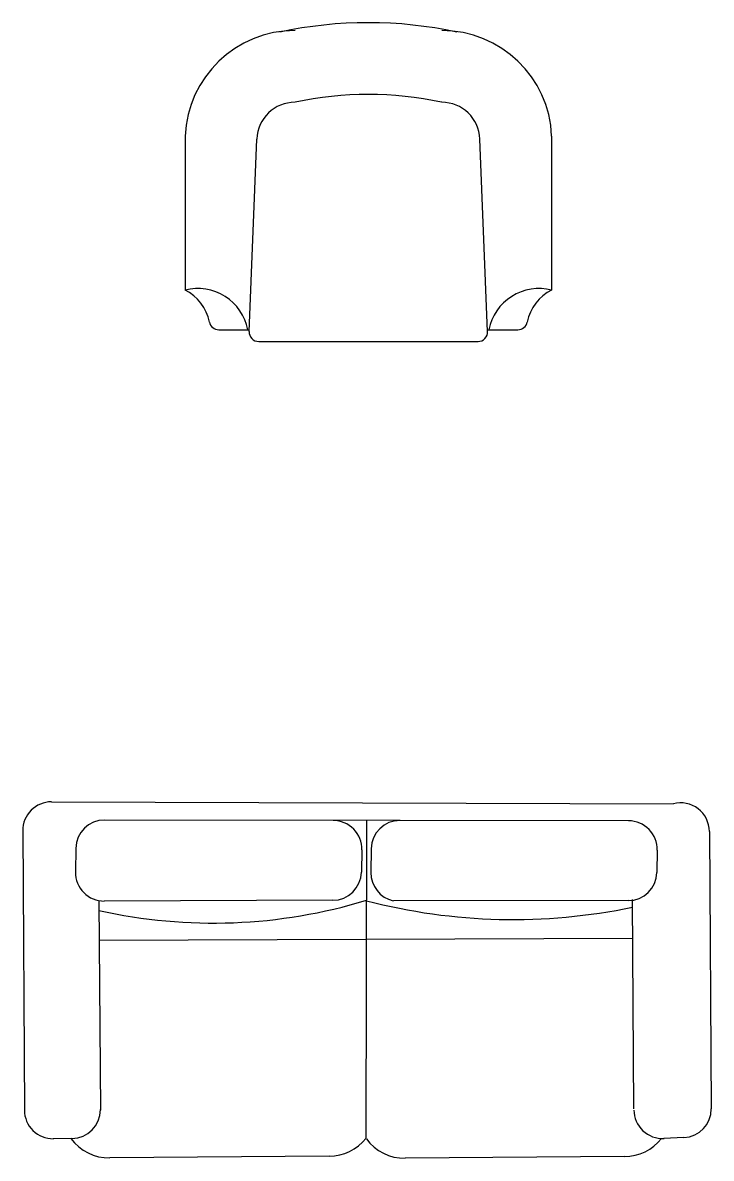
# Model space of a CAD drawing. Header units: inches. Extents: x -0.4 to 42.1, y 14 to 38.8.
# Drawn here: x 32.627 to 34.066, y 28.89 to 31.264 of the extents above; entities that cross this region are included whole.
import ezdxf

# ---------------------------------------------------------------- set-up
doc = ezdxf.new("R2010")
doc.units = ezdxf.units.IN
doc.header["$MEASUREMENT"] = 0
doc.layers.add('02', color=2, linetype='Continuous')

msp = doc.modelspace()

# ---------------------------------------------------------------- linework, layer by layer
at = {"layer": '02'}
for p, q in [((32.9661, 31.027), (32.9661, 30.7052)), ((33.732, 31.027), (33.732, 30.7052)), ((33.0998, 30.6186), (33.1159, 31.021)), ((33.5982, 30.6186), (33.5821, 31.021)), ((33.0365, 30.6223), (33.1, 30.6223)), ((33.598, 30.6223), (33.6615, 30.6223)), ((33.1198, 30.5978), (33.5782, 30.5978)), ((32.6869, 29.6354), (33.9863, 29.6313)), ((33.4151, 29.5965), (32.7978, 29.5973)), ((33.3444, 28.9323), (33.3457, 29.5963)), ((33.8927, 29.5957), (33.4151, 29.5965)), ((32.6267, 29.5751), (32.6302, 28.9909)), ((34.0616, 29.5737), (34.0655, 28.9939)), ((32.7377, 29.5382), (32.737, 29.4888)), ((33.3353, 29.5352), (33.3344, 29.4884)), ((33.355, 29.5374), (33.3543, 29.488)), ((33.9526, 29.5345), (33.9517, 29.4876)), ((32.786, 29.4278), (32.789, 28.991)), ((33.2746, 29.4296), (32.7972, 29.4279)), ((33.8919, 29.4289), (33.4012, 29.4286)), ((33.9038, 28.9939), (33.9009, 29.4315)), ((33.9014, 29.3494), (32.7866, 29.3454)), ((32.7295, 28.9316), (32.6907, 28.9312)), ((34.0084, 28.9336), (33.9667, 28.9316)), ((33.2669, 28.8946), (32.8087, 28.891)), ((33.8842, 28.8939), (33.426, 28.8903))]:
    msp.add_line(p, q, dxfattribs=at)
for centre, radius, start, end in [((33.349, 30.3855), 0.8787, 77.8683, 102.1317), ((33.1959, 31.0178), 0.23, 90, 177.7094), ((33.5022, 31.0178), 0.23, 2.2906, 90), ((33.1959, 31.0178), 0.08, 90, 177.7094), ((33.349, 30.3855), 0.7287, 77.8683, 102.1317), ((33.5022, 31.0178), 0.08, 2.2906, 90), ((32.9926, 30.6021), 0.1065, 10.9446, 104.4086), ((32.9233, 30.62), 0.0954, 11.1387, 63.3688), ((33.7055, 30.6021), 0.1065, 75.5914, 169.0554), ((33.7747, 30.62), 0.0954, 116.6312, 168.8613), ((33.0365, 30.6423), 0.02, 191.1387, 270), ((33.6615, 30.6423), 0.02, 270, 348.8613), ((33.1198, 30.6178), 0.02, 177.7094, 270), ((33.5782, 30.6178), 0.02, 270, 2.2906), ((32.6867, 29.5754), 0.06, 89.881, 180.3359), ((34.0016, 29.5733), 0.06, 0.3898, 104.76), ((32.7977, 29.5373), 0.06, 89.8987, 179.1454), ((33.2754, 29.5364), 0.06, 358.8277, 89.8987), ((33.415, 29.5365), 0.06, 89.8985, 179.1454), ((33.8926, 29.5357), 0.06, 358.8277, 89.8987), ((32.797, 29.4879), 0.06, 179.1454, 270.2066), ((33.2744, 29.4896), 0.06, 270.2066, 358.8277), ((33.4142, 29.4871), 0.06, 179.1454, 257.3964), ((33.8917, 29.4889), 0.06, 270.2066, 358.8277), ((33.0254, 30.4713), 1.0894, 257.3109, 287.0785), ((33.6515, 30.6043), 1.2149, 255.4028, 281.8527), ((32.6902, 28.9912), 0.06, 180.3359, 270.5485), ((32.729, 28.9916), 0.06, 270.5485, 0.3911), ((33.9639, 28.9915), 0.06, 180.3877, 272.733), ((34.0055, 28.9935), 0.06, 272.733, 0.3898), ((32.8079, 28.991), 0.1, 216.4555, 270.4509), ((33.2661, 28.9946), 0.1, 270.4509, 321.4679), ((33.4252, 28.9903), 0.1, 216.4555, 270.4509), ((33.8834, 28.9939), 0.1, 270.4509, 321.4679)]:
    msp.add_arc(centre, radius, start, end, dxfattribs=at)

doc.saveas('drawing.dxf')
